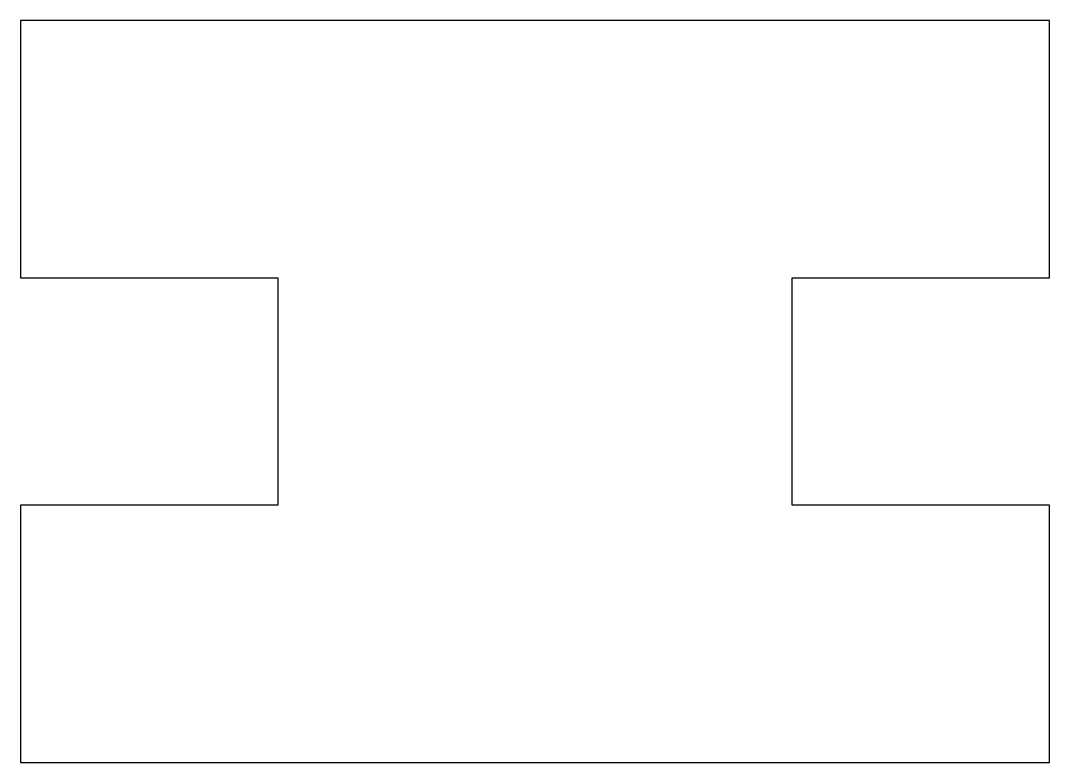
# Model space of a CAD drawing. Header units: millimetres. Extents: x -7.3 to 7.3, y -5.3 to 5.2.
import ezdxf

# ---------------------------------------------------------------- set-up
doc = ezdxf.new("R2010")
doc.units = ezdxf.units.MM
doc.layers.add('PERIMETER', color=5, linetype='CONTINUOUS')

msp = doc.modelspace()

# ---------------------------------------------------------------- linework, layer by layer
at = {"layer": 'PERIMETER'}
msp.add_lwpolyline([(7.28, 5.25), (-7.28, 5.25), (-7.28, 1.61), (-3.64, 1.61), (-3.64, -1.61), (-7.28, -1.61), (-7.28, -5.25), (7.28, -5.25), (7.28, -1.61), (3.64, -1.61), (3.64, 1.61), (7.28, 1.61)], close=True, dxfattribs=at)

doc.saveas('drawing.dxf')
